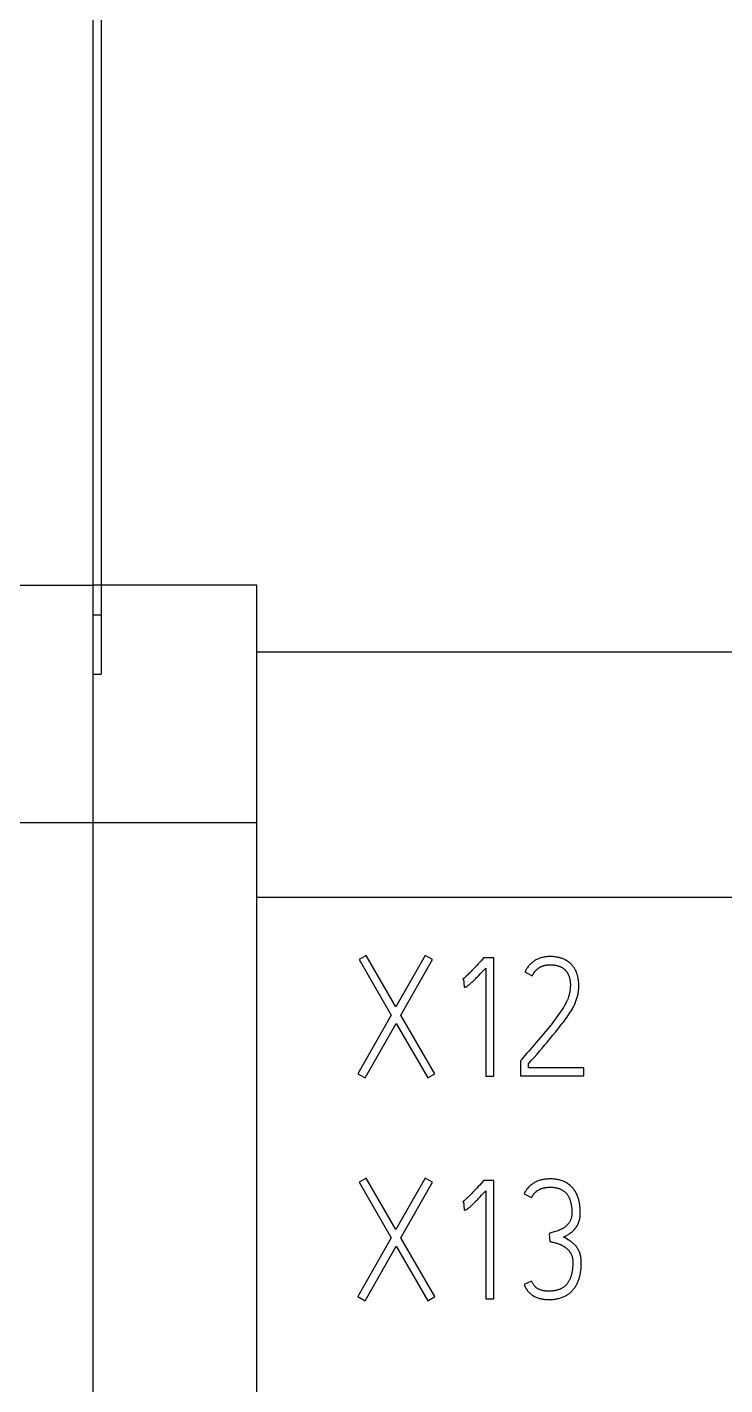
# Model space of a CAD drawing. Header units: inches. Extents: x 9000 to 22395, y 8106 to 17135.
# Drawn here: x 10398.82 to 10419.68, y 8358.16 to 8398.78 of the extents above; entities that cross this region are included whole.
import ezdxf

# ---------------------------------------------------------------- set-up
doc = ezdxf.new("R2010")
doc.units = ezdxf.units.IN
doc.header["$MEASUREMENT"] = 0
doc.layers.add('20000_FRONT_O', color=7, linetype='Continuous')
doc.layers.add('20500_FRONT_O_LABELING', color=7, linetype='Continuous')

msp = doc.modelspace()

# ---------------------------------------------------------------- linework, layer by layer
at = {"layer": '20000_FRONT_O', "linetype": 'Continuous'}
for p, q in [((10400.798, 8294.993), (10400.798, 8517.173)), ((10401.033, 8432.745), (10401.033, 8379.422)), ((10395.91, 8382.088), (10400.798, 8382.088)), ((10405.686, 8382.087), (10400.798, 8382.087)), ((10405.686, 8372.756), (10405.686, 8382.087)), ((10400.798, 8381.197), (10401.033, 8381.197)), ((10495.891, 8380.079), (10405.686, 8380.079)), ((10400.798, 8379.422), (10401.033, 8379.422)), ((10400.798, 8374.978), (10395.91, 8374.978)), ((10405.686, 8374.978), (10400.798, 8374.978)), ((10405.686, 8372.756), (10495.891, 8372.756)), ((10405.686, 8298.787), (10405.686, 8372.755))]:
    msp.add_line(p, q, dxfattribs=at)
at = {"layer": '20500_FRONT_O_LABELING', "linetype": 'Continuous'}
for p, q in [((10408.959, 8371.01), (10408.747, 8370.887)), ((10409.847, 8369.472), (10408.959, 8371.01)), ((10410.719, 8371.01), (10409.847, 8369.472)), ((10410.941, 8370.887), (10410.719, 8371.01)), ((10412.435, 8370.897), (10412.394, 8370.85)), ((10412.47, 8370.936), (10412.435, 8370.897)), ((10412.78, 8370.936), (10412.47, 8370.936)), ((10412.78, 8367.396), (10412.78, 8370.936)), ((10408.747, 8370.887), (10409.709, 8369.225)), ((10409.995, 8369.22), (10410.941, 8370.887)), ((10412.225, 8370.666), (10412.182, 8370.621)), ((10412.267, 8370.712), (10412.225, 8370.666)), ((10412.31, 8370.758), (10412.267, 8370.712)), ((10412.352, 8370.804), (10412.31, 8370.758)), ((10412.394, 8370.85), (10412.352, 8370.804)), ((10412.368, 8370.453), (10412.41, 8370.497)), ((10412.41, 8370.497), (10412.451, 8370.542)), ((10412.451, 8370.542), (10412.493, 8370.586)), ((10412.493, 8370.586), (10412.534, 8370.631)), ((10412.534, 8370.631), (10412.534, 8367.396)), ((10413.703, 8370.517), (10413.924, 8370.403)), ((10411.844, 8370.3), (10411.873, 8370.31)), ((10411.873, 8370.31), (10411.888, 8370.059)), ((10409.709, 8369.225), (10408.708, 8367.465)), ((10408.924, 8367.342), (10409.852, 8368.974)), ((10409.852, 8368.974), (10410.798, 8367.342)), ((10411.015, 8367.465), (10409.995, 8369.22)), ((10413.599, 8367.889), (10413.569, 8367.854)), ((10413.569, 8367.854), (10413.569, 8367.401)), ((10413.816, 8367.647), (10413.816, 8367.766)), ((10415.463, 8367.647), (10413.816, 8367.647)), ((10415.463, 8367.401), (10415.463, 8367.647)), ((10408.708, 8367.465), (10408.924, 8367.342)), ((10410.798, 8367.342), (10411.015, 8367.465)), ((10412.534, 8367.396), (10412.78, 8367.396)), ((10413.569, 8367.401), (10415.463, 8367.401)), ((10408.959, 8364.345), (10408.747, 8364.222)), ((10408.747, 8364.222), (10409.709, 8362.56)), ((10409.847, 8362.806), (10408.959, 8364.345)), ((10410.719, 8364.345), (10409.847, 8362.806)), ((10409.995, 8362.555), (10410.941, 8364.222)), ((10410.941, 8364.222), (10410.719, 8364.345)), ((10412.225, 8364.001), (10412.182, 8363.956)), ((10412.267, 8364.047), (10412.225, 8364.001)), ((10412.31, 8364.092), (10412.267, 8364.047)), ((10412.352, 8364.138), (10412.31, 8364.092)), ((10412.394, 8364.185), (10412.352, 8364.138)), ((10412.435, 8364.231), (10412.394, 8364.185)), ((10412.47, 8364.271), (10412.435, 8364.231)), ((10412.78, 8364.271), (10412.47, 8364.271)), ((10412.78, 8360.73), (10412.78, 8364.271)), ((10411.844, 8363.635), (10411.873, 8363.645)), ((10411.873, 8363.645), (10411.888, 8363.393)), ((10412.368, 8363.788), (10412.41, 8363.832)), ((10412.41, 8363.832), (10412.451, 8363.876)), ((10412.451, 8363.876), (10412.493, 8363.921)), ((10412.493, 8363.921), (10412.534, 8363.965)), ((10412.534, 8363.965), (10412.534, 8360.73)), ((10413.678, 8363.876), (10413.905, 8363.763)), ((10409.709, 8362.56), (10408.708, 8360.8)), ((10411.015, 8360.8), (10409.995, 8362.555)), ((10414.508, 8362.715), (10414.433, 8362.693)), ((10414.433, 8362.693), (10414.447, 8362.446)), ((10408.924, 8360.676), (10409.852, 8362.309)), ((10409.852, 8362.309), (10410.798, 8360.676)), ((10413.905, 8361.263), (10413.678, 8361.159)), ((10408.708, 8360.8), (10408.924, 8360.676)), ((10410.798, 8360.676), (10411.015, 8360.8)), ((10412.534, 8360.73), (10412.78, 8360.73))]:
    msp.add_line(p, q, dxfattribs=at)
for points in [[(10414.918, 8370.872), (10414.895, 8370.883), (10414.871, 8370.894), (10414.847, 8370.904), (10414.823, 8370.914), (10414.798, 8370.922), (10414.773, 8370.93), (10414.749, 8370.938), (10414.724, 8370.944), (10414.698, 8370.95), (10414.673, 8370.956), (10414.648, 8370.96), (10414.622, 8370.964), (10414.596, 8370.968), (10414.57, 8370.97), (10414.544, 8370.973), (10414.517, 8370.974), (10414.491, 8370.975), (10414.465, 8370.976), (10414.439, 8370.976), (10414.413, 8370.975), (10414.387, 8370.973), (10414.361, 8370.971), (10414.335, 8370.969), (10414.309, 8370.965), (10414.283, 8370.961), (10414.257, 8370.956), (10414.231, 8370.951), (10414.206, 8370.944), (10414.181, 8370.937), (10414.155, 8370.929), (10414.131, 8370.92), (10414.106, 8370.911), (10414.082, 8370.9), (10414.059, 8370.889), (10414.036, 8370.877), (10414.013, 8370.864), (10413.991, 8370.85), (10413.969, 8370.835), (10413.948, 8370.82), (10413.927, 8370.804), (10413.907, 8370.787), (10413.888, 8370.77), (10413.869, 8370.752), (10413.851, 8370.733), (10413.834, 8370.713), (10413.817, 8370.693), (10413.8, 8370.673), (10413.785, 8370.652), (10413.77, 8370.63), (10413.755, 8370.608), (10413.741, 8370.586), (10413.728, 8370.563), (10413.715, 8370.54), (10413.703, 8370.517)], [(10412.182, 8370.621), (10412.139, 8370.576), (10412.118, 8370.553), (10412.096, 8370.531), (10412.075, 8370.508), (10412.053, 8370.486), (10412.031, 8370.464), (10412.009, 8370.442), (10411.986, 8370.421), (10411.963, 8370.399), (10411.94, 8370.378), (10411.917, 8370.358), (10411.894, 8370.337), (10411.882, 8370.327), (10411.87, 8370.318), (10411.863, 8370.313), (10411.857, 8370.309), (10411.85, 8370.304), (10411.844, 8370.3)], [(10413.924, 8370.403), (10413.93, 8370.413), (10413.935, 8370.423), (10413.94, 8370.432), (10413.946, 8370.442), (10413.951, 8370.451), (10413.957, 8370.461), (10413.963, 8370.47), (10413.969, 8370.479), (10413.975, 8370.488), (10413.982, 8370.497), (10413.988, 8370.506), (10413.995, 8370.515), (10414.002, 8370.523), (10414.009, 8370.532), (10414.016, 8370.54), (10414.023, 8370.549), (10414.031, 8370.557), (10414.038, 8370.565), (10414.046, 8370.573), (10414.054, 8370.58), (10414.062, 8370.588), (10414.07, 8370.595), (10414.079, 8370.602), (10414.087, 8370.609), (10414.096, 8370.616), (10414.105, 8370.623), (10414.114, 8370.629), (10414.123, 8370.636), (10414.132, 8370.642), (10414.141, 8370.647), (10414.151, 8370.653), (10414.16, 8370.658), (10414.17, 8370.664), (10414.18, 8370.669), (10414.19, 8370.674), (10414.2, 8370.678), (10414.21, 8370.683), (10414.22, 8370.687), (10414.231, 8370.691), (10414.241, 8370.695), (10414.251, 8370.698), (10414.262, 8370.702), (10414.273, 8370.705), (10414.283, 8370.708), (10414.294, 8370.71), (10414.305, 8370.713), (10414.315, 8370.715), (10414.326, 8370.717), (10414.337, 8370.719), (10414.348, 8370.721), (10414.359, 8370.723), (10414.37, 8370.724), (10414.381, 8370.725), (10414.392, 8370.726), (10414.403, 8370.727), (10414.414, 8370.728), (10414.425, 8370.728), (10414.436, 8370.729), (10414.447, 8370.729), (10414.458, 8370.729), (10414.469, 8370.729), (10414.48, 8370.729), (10414.491, 8370.728), (10414.502, 8370.728), (10414.513, 8370.728), (10414.524, 8370.727), (10414.535, 8370.726), (10414.545, 8370.725), (10414.556, 8370.724), (10414.567, 8370.723), (10414.578, 8370.722), (10414.589, 8370.72), (10414.6, 8370.719), (10414.611, 8370.717), (10414.622, 8370.715), (10414.633, 8370.713), (10414.643, 8370.711), (10414.654, 8370.708), (10414.665, 8370.706), (10414.676, 8370.703), (10414.686, 8370.7), (10414.697, 8370.697), (10414.708, 8370.693), (10414.718, 8370.69), (10414.728, 8370.686), (10414.739, 8370.682), (10414.749, 8370.678), (10414.759, 8370.674), (10414.769, 8370.669), (10414.779, 8370.665), (10414.789, 8370.66), (10414.799, 8370.654), (10414.808, 8370.649), (10414.818, 8370.643), (10414.827, 8370.637), (10414.837, 8370.631), (10414.846, 8370.625), (10414.855, 8370.619), (10414.863, 8370.612), (10414.872, 8370.605), (10414.88, 8370.598), (10414.889, 8370.591), (10414.897, 8370.583), (10414.905, 8370.576), (10414.912, 8370.568), (10414.92, 8370.56), (10414.927, 8370.552), (10414.935, 8370.543), (10414.942, 8370.534), (10414.948, 8370.526), (10414.955, 8370.517)], [(10415.063, 8370.771), (10415.058, 8370.776), (10415.052, 8370.782), (10415.045, 8370.787), (10415.039, 8370.792), (10415.033, 8370.797), (10415.027, 8370.802), (10415.02, 8370.807), (10415.014, 8370.812), (10415.008, 8370.817), (10415.001, 8370.822), (10414.994, 8370.826), (10414.988, 8370.831), (10414.981, 8370.835), (10414.974, 8370.84), (10414.967, 8370.844), (10414.96, 8370.848), (10414.954, 8370.852), (10414.947, 8370.857), (10414.94, 8370.86), (10414.933, 8370.864), (10414.925, 8370.868), (10414.918, 8370.872)], [(10414.955, 8370.517), (10414.96, 8370.509), (10414.966, 8370.501), (10414.971, 8370.493), (10414.976, 8370.485), (10414.98, 8370.477), (10414.985, 8370.469), (10414.989, 8370.461), (10414.994, 8370.452), (10415.002, 8370.436), (10415.009, 8370.419), (10415.016, 8370.401), (10415.023, 8370.384), (10415.029, 8370.366), (10415.034, 8370.348), (10415.039, 8370.33), (10415.043, 8370.312), (10415.047, 8370.294), (10415.051, 8370.276), (10415.054, 8370.257), (10415.056, 8370.239), (10415.058, 8370.22), (10415.06, 8370.201), (10415.062, 8370.183), (10415.063, 8370.164), (10415.063, 8370.145), (10415.063, 8370.127), (10415.063, 8370.108), (10415.063, 8370.089), (10415.062, 8370.071), (10415.061, 8370.052), (10415.06, 8370.033), (10415.059, 8370.015), (10415.057, 8369.996), (10415.055, 8369.978), (10415.052, 8369.959), (10415.05, 8369.941), (10415.047, 8369.922), (10415.043, 8369.904), (10415.04, 8369.885), (10415.036, 8369.867), (10415.032, 8369.849), (10415.027, 8369.831), (10415.022, 8369.812), (10415.017, 8369.794), (10415.012, 8369.776), (10415.006, 8369.758), (10415, 8369.741), (10414.994, 8369.723)], [(10415.231, 8369.639), (10415.242, 8369.669), (10415.252, 8369.7), (10415.262, 8369.73), (10415.27, 8369.761), (10415.278, 8369.792), (10415.285, 8369.823), (10415.292, 8369.854), (10415.297, 8369.885), (10415.302, 8369.917), (10415.306, 8369.948), (10415.31, 8369.98), (10415.312, 8370.012), (10415.314, 8370.043), (10415.315, 8370.075), (10415.315, 8370.107), (10415.315, 8370.138), (10415.314, 8370.17), (10415.312, 8370.201), (10415.309, 8370.233), (10415.306, 8370.264), (10415.301, 8370.296), (10415.296, 8370.327), (10415.293, 8370.343), (10415.29, 8370.358), (10415.287, 8370.374), (10415.283, 8370.389), (10415.279, 8370.405), (10415.275, 8370.42), (10415.271, 8370.435), (10415.266, 8370.451), (10415.261, 8370.466), (10415.256, 8370.481), (10415.25, 8370.496), (10415.244, 8370.51), (10415.238, 8370.525), (10415.232, 8370.539), (10415.225, 8370.554), (10415.218, 8370.568), (10415.21, 8370.582), (10415.202, 8370.596), (10415.194, 8370.609), (10415.186, 8370.623), (10415.177, 8370.636), (10415.168, 8370.649), (10415.159, 8370.662), (10415.149, 8370.675), (10415.139, 8370.688), (10415.129, 8370.7), (10415.119, 8370.713), (10415.108, 8370.725), (10415.097, 8370.736), (10415.086, 8370.748), (10415.075, 8370.76), (10415.063, 8370.771)], [(10411.94, 8370.068), (10411.947, 8370.071), (10411.954, 8370.073), (10411.961, 8370.077), (10411.968, 8370.08), (10411.975, 8370.084), (10411.981, 8370.088), (10411.987, 8370.092), (10411.993, 8370.097), (10412.005, 8370.106), (10412.017, 8370.115), (10412.041, 8370.135), (10412.053, 8370.144), (10412.064, 8370.154), (10412.087, 8370.174), (10412.11, 8370.195), (10412.132, 8370.216), (10412.154, 8370.237), (10412.176, 8370.258), (10412.198, 8370.279), (10412.219, 8370.301), (10412.241, 8370.322), (10412.262, 8370.344), (10412.283, 8370.365), (10412.305, 8370.387), (10412.326, 8370.409), (10412.368, 8370.453)], [(10411.888, 8370.059), (10411.89, 8370.059), (10411.891, 8370.059), (10411.892, 8370.059), (10411.893, 8370.059), (10411.894, 8370.059), (10411.896, 8370.059), (10411.897, 8370.059), (10411.898, 8370.059), (10411.899, 8370.059), (10411.9, 8370.059), (10411.902, 8370.06), (10411.903, 8370.06), (10411.905, 8370.06), (10411.907, 8370.06), (10411.91, 8370.061), (10411.912, 8370.061), (10411.914, 8370.062), (10411.917, 8370.062), (10411.919, 8370.063), (10411.921, 8370.063), (10411.924, 8370.064), (10411.926, 8370.064), (10411.928, 8370.065), (10411.931, 8370.065), (10411.933, 8370.066), (10411.935, 8370.067), (10411.937, 8370.067), (10411.94, 8370.068)], [(10414.994, 8369.723), (10414.987, 8369.702), (10414.979, 8369.682), (10414.971, 8369.662), (10414.962, 8369.643), (10414.943, 8369.604), (10414.924, 8369.566), (10414.903, 8369.529), (10414.881, 8369.492), (10414.859, 8369.455), (10414.836, 8369.419), (10414.79, 8369.348), (10414.742, 8369.277), (10414.692, 8369.207), (10414.642, 8369.138), (10414.591, 8369.069), (10414.539, 8369.001), (10414.486, 8368.934), (10414.432, 8368.867), (10414.378, 8368.801), (10414.323, 8368.735), (10414.268, 8368.669), (10414.212, 8368.604), (10414.157, 8368.539), (10414.102, 8368.473), (10414.046, 8368.408), (10413.991, 8368.343), (10413.935, 8368.278), (10413.879, 8368.213), (10413.823, 8368.148), (10413.767, 8368.083)], [(10413.816, 8367.766), (10413.896, 8367.86), (10413.977, 8367.955), (10414.057, 8368.049), (10414.138, 8368.144), (10414.218, 8368.238), (10414.298, 8368.333), (10414.378, 8368.428), (10414.458, 8368.523), (10414.537, 8368.618), (10414.616, 8368.714), (10414.694, 8368.81), (10414.771, 8368.908), (10414.809, 8368.957), (10414.847, 8369.006), (10414.884, 8369.055), (10414.92, 8369.105), (10414.956, 8369.156), (10414.992, 8369.206), (10415.027, 8369.257), (10415.061, 8369.309), (10415.094, 8369.361), (10415.125, 8369.414), (10415.14, 8369.441), (10415.155, 8369.468), (10415.169, 8369.496), (10415.183, 8369.524), (10415.196, 8369.552), (10415.208, 8369.581), (10415.22, 8369.61), (10415.231, 8369.639)], [(10413.767, 8368.083), (10413.655, 8367.954), (10413.599, 8367.889)], [(10414.857, 8362.579), (10414.909, 8362.606), (10414.934, 8362.62), (10414.96, 8362.634), (10414.984, 8362.649), (10415.009, 8362.664), (10415.033, 8362.68), (10415.057, 8362.697), (10415.08, 8362.714), (10415.103, 8362.731), (10415.125, 8362.75), (10415.147, 8362.769), (10415.167, 8362.79), (10415.188, 8362.811), (10415.207, 8362.833), (10415.225, 8362.856), (10415.242, 8362.88), (10415.258, 8362.904), (10415.273, 8362.929), (10415.286, 8362.955), (10415.298, 8362.981), (10415.309, 8363.008), (10415.319, 8363.036), (10415.328, 8363.063), (10415.336, 8363.092), (10415.342, 8363.12), (10415.348, 8363.149), (10415.352, 8363.178), (10415.355, 8363.207), (10415.358, 8363.236), (10415.359, 8363.265), (10415.36, 8363.295), (10415.361, 8363.324), (10415.36, 8363.353), (10415.36, 8363.382), (10415.358, 8363.411), (10415.357, 8363.44), (10415.354, 8363.469), (10415.351, 8363.497), (10415.347, 8363.526), (10415.343, 8363.555), (10415.339, 8363.584), (10415.333, 8363.612), (10415.327, 8363.641), (10415.321, 8363.67), (10415.314, 8363.698), (10415.306, 8363.726), (10415.297, 8363.754), (10415.288, 8363.782), (10415.277, 8363.81), (10415.266, 8363.837), (10415.254, 8363.863), (10415.241, 8363.89), (10415.228, 8363.915), (10415.213, 8363.941), (10415.198, 8363.965), (10415.182, 8363.99), (10415.165, 8364.013), (10415.147, 8364.036), (10415.128, 8364.058), (10415.109, 8364.079), (10415.088, 8364.099), (10415.067, 8364.119), (10415.045, 8364.138), (10415.022, 8364.156), (10414.998, 8364.173), (10414.974, 8364.189), (10414.949, 8364.204), (10414.924, 8364.219), (10414.898, 8364.232), (10414.871, 8364.244), (10414.844, 8364.256), (10414.816, 8364.266), (10414.789, 8364.275), (10414.76, 8364.283), (10414.732, 8364.291), (10414.704, 8364.297), (10414.675, 8364.303), (10414.646, 8364.308), (10414.617, 8364.312), (10414.588, 8364.315), (10414.559, 8364.317), (10414.53, 8364.319), (10414.501, 8364.32), (10414.472, 8364.32), (10414.443, 8364.32), (10414.414, 8364.319), (10414.385, 8364.317), (10414.355, 8364.315), (10414.326, 8364.312), (10414.297, 8364.309), (10414.269, 8364.305), (10414.24, 8364.299), (10414.211, 8364.293), (10414.183, 8364.286), (10414.155, 8364.279), (10414.127, 8364.27), (10414.099, 8364.261), (10414.072, 8364.25), (10414.046, 8364.239), (10414.019, 8364.226), (10413.994, 8364.213), (10413.968, 8364.198), (10413.944, 8364.183), (10413.92, 8364.166), (10413.897, 8364.149), (10413.874, 8364.13), (10413.852, 8364.111), (10413.831, 8364.091), (10413.811, 8364.07), (10413.792, 8364.048), (10413.773, 8364.025), (10413.755, 8364.002), (10413.738, 8363.978), (10413.722, 8363.953), (10413.706, 8363.928), (10413.692, 8363.903), (10413.678, 8363.876)], [(10413.905, 8363.763), (10413.911, 8363.774), (10413.916, 8363.785), (10413.922, 8363.796), (10413.929, 8363.806), (10413.935, 8363.817), (10413.941, 8363.827), (10413.948, 8363.837), (10413.955, 8363.847), (10413.962, 8363.857), (10413.97, 8363.867), (10413.977, 8363.876), (10413.985, 8363.886), (10413.993, 8363.895), (10414.002, 8363.904), (10414.01, 8363.913), (10414.019, 8363.921), (10414.028, 8363.93), (10414.037, 8363.938), (10414.047, 8363.946), (10414.056, 8363.954), (10414.066, 8363.961), (10414.076, 8363.968), (10414.086, 8363.975), (10414.096, 8363.982), (10414.106, 8363.988), (10414.117, 8363.994), (10414.128, 8364), (10414.138, 8364.006), (10414.15, 8364.011), (10414.161, 8364.016), (10414.172, 8364.021), (10414.184, 8364.026), (10414.195, 8364.03), (10414.207, 8364.034), (10414.219, 8364.038), (10414.23, 8364.042), (10414.242, 8364.045), (10414.254, 8364.049), (10414.266, 8364.052), (10414.278, 8364.054), (10414.29, 8364.057), (10414.302, 8364.059), (10414.314, 8364.061)], [(10414.314, 8364.061), (10414.334, 8364.064), (10414.353, 8364.067), (10414.372, 8364.069), (10414.392, 8364.07), (10414.411, 8364.072), (10414.43, 8364.073), (10414.449, 8364.073), (10414.469, 8364.074), (10414.488, 8364.074), (10414.507, 8364.073), (10414.526, 8364.072), (10414.545, 8364.071), (10414.565, 8364.069), (10414.584, 8364.067), (10414.603, 8364.064), (10414.622, 8364.061), (10414.641, 8364.057), (10414.66, 8364.053), (10414.679, 8364.048), (10414.698, 8364.043), (10414.717, 8364.037), (10414.735, 8364.03), (10414.753, 8364.023), (10414.771, 8364.016), (10414.789, 8364.007), (10414.806, 8363.998), (10414.823, 8363.989), (10414.839, 8363.979), (10414.855, 8363.968), (10414.871, 8363.956), (10414.886, 8363.944), (10414.901, 8363.932), (10414.915, 8363.918), (10414.928, 8363.904), (10414.941, 8363.89), (10414.954, 8363.875), (10414.966, 8363.86), (10414.977, 8363.844), (10414.988, 8363.828), (10414.998, 8363.811), (10415.008, 8363.794), (10415.017, 8363.777), (10415.026, 8363.76), (10415.034, 8363.742), (10415.041, 8363.724), (10415.048, 8363.705), (10415.055, 8363.687), (10415.061, 8363.669), (10415.066, 8363.65), (10415.072, 8363.632), (10415.076, 8363.613), (10415.081, 8363.594), (10415.085, 8363.575), (10415.088, 8363.556), (10415.092, 8363.537), (10415.094, 8363.518), (10415.099, 8363.479), (10415.103, 8363.44), (10415.106, 8363.402), (10415.108, 8363.363), (10415.109, 8363.343), (10415.109, 8363.324), (10415.109, 8363.305), (10415.109, 8363.285), (10415.108, 8363.266), (10415.106, 8363.247), (10415.104, 8363.228), (10415.102, 8363.208), (10415.099, 8363.189), (10415.095, 8363.17), (10415.09, 8363.151), (10415.085, 8363.132), (10415.079, 8363.114), (10415.072, 8363.096), (10415.064, 8363.078), (10415.055, 8363.06), (10415.046, 8363.043), (10415.036, 8363.026), (10415.025, 8363.01), (10415.014, 8362.993), (10415.002, 8362.978), (10414.989, 8362.963), (10414.976, 8362.948), (10414.963, 8362.934), (10414.949, 8362.92), (10414.934, 8362.907), (10414.919, 8362.895), (10414.904, 8362.883), (10414.888, 8362.872), (10414.872, 8362.861), (10414.855, 8362.85), (10414.838, 8362.84), (10414.821, 8362.831), (10414.804, 8362.821), (10414.786, 8362.813), (10414.768, 8362.805), (10414.75, 8362.797), (10414.732, 8362.789), (10414.714, 8362.782), (10414.695, 8362.775), (10414.659, 8362.762), (10414.621, 8362.75), (10414.584, 8362.738), (10414.546, 8362.726), (10414.508, 8362.715)], [(10412.182, 8363.956), (10412.139, 8363.91), (10412.118, 8363.888), (10412.096, 8363.865), (10412.075, 8363.843), (10412.053, 8363.821), (10412.031, 8363.799), (10412.009, 8363.777), (10411.986, 8363.755), (10411.963, 8363.734), (10411.94, 8363.713), (10411.917, 8363.692), (10411.894, 8363.672), (10411.882, 8363.662), (10411.87, 8363.652), (10411.863, 8363.648), (10411.857, 8363.643), (10411.85, 8363.639), (10411.844, 8363.635)], [(10411.94, 8363.403), (10411.947, 8363.405), (10411.954, 8363.408), (10411.961, 8363.411), (10411.968, 8363.415), (10411.975, 8363.419), (10411.981, 8363.423), (10411.987, 8363.427), (10411.993, 8363.431), (10412.005, 8363.441), (10412.017, 8363.45), (10412.041, 8363.469), (10412.053, 8363.479), (10412.064, 8363.489), (10412.087, 8363.509), (10412.11, 8363.53), (10412.132, 8363.55), (10412.154, 8363.571), (10412.176, 8363.592), (10412.198, 8363.614), (10412.219, 8363.635), (10412.241, 8363.657), (10412.262, 8363.678), (10412.283, 8363.7), (10412.305, 8363.722), (10412.326, 8363.744), (10412.368, 8363.788)], [(10411.888, 8363.393), (10411.89, 8363.393), (10411.891, 8363.393), (10411.892, 8363.393), (10411.893, 8363.393), (10411.894, 8363.393), (10411.896, 8363.394), (10411.897, 8363.394), (10411.898, 8363.394), (10411.899, 8363.394), (10411.9, 8363.394), (10411.902, 8363.394), (10411.903, 8363.394), (10411.905, 8363.395), (10411.907, 8363.395), (10411.91, 8363.395), (10411.912, 8363.396), (10411.914, 8363.396), (10411.917, 8363.397), (10411.919, 8363.397), (10411.921, 8363.398), (10411.924, 8363.398), (10411.926, 8363.399), (10411.928, 8363.399), (10411.931, 8363.4), (10411.933, 8363.401), (10411.935, 8363.401), (10411.937, 8363.402), (10411.94, 8363.403)], [(10413.678, 8361.159), (10413.689, 8361.135), (10413.701, 8361.111), (10413.713, 8361.087), (10413.726, 8361.064), (10413.739, 8361.041), (10413.754, 8361.018), (10413.768, 8360.996), (10413.784, 8360.975), (10413.801, 8360.954), (10413.819, 8360.934), (10413.837, 8360.915), (10413.857, 8360.896), (10413.877, 8360.879), (10413.899, 8360.862), (10413.92, 8360.847), (10413.943, 8360.832), (10413.966, 8360.818), (10413.989, 8360.805), (10414.013, 8360.793), (10414.037, 8360.782), (10414.062, 8360.772), (10414.087, 8360.763), (10414.112, 8360.754), (10414.138, 8360.747), (10414.164, 8360.74), (10414.19, 8360.734), (10414.216, 8360.729), (10414.243, 8360.724), (10414.27, 8360.72), (10414.296, 8360.717), (10414.323, 8360.715), (10414.35, 8360.713), (10414.377, 8360.712), (10414.404, 8360.711), (10414.457, 8360.711), (10414.484, 8360.712), (10414.511, 8360.713), (10414.537, 8360.715), (10414.564, 8360.718), (10414.591, 8360.721), (10414.617, 8360.725), (10414.643, 8360.729), (10414.67, 8360.734), (10414.696, 8360.739), (10414.722, 8360.745), (10414.748, 8360.752), (10414.773, 8360.76), (10414.799, 8360.769), (10414.824, 8360.778), (10414.849, 8360.788), (10414.874, 8360.799), (10414.898, 8360.81), (10414.922, 8360.823), (10414.945, 8360.836), (10414.968, 8360.85), (10414.99, 8360.865), (10415.012, 8360.88), (10415.034, 8360.897), (10415.055, 8360.913), (10415.075, 8360.931), (10415.094, 8360.949), (10415.113, 8360.968), (10415.132, 8360.988), (10415.15, 8361.008), (10415.167, 8361.029), (10415.183, 8361.051), (10415.199, 8361.073), (10415.214, 8361.095), (10415.228, 8361.118), (10415.241, 8361.141), (10415.254, 8361.165), (10415.266, 8361.189), (10415.277, 8361.214), (10415.288, 8361.238), (10415.298, 8361.263), (10415.308, 8361.288), (10415.317, 8361.314), (10415.325, 8361.339), (10415.333, 8361.365), (10415.34, 8361.391), (10415.346, 8361.417), (10415.352, 8361.443), (10415.358, 8361.47), (10415.367, 8361.522), (10415.375, 8361.575), (10415.382, 8361.628), (10415.387, 8361.682), (10415.389, 8361.735), (10415.391, 8361.789), (10415.39, 8361.842), (10415.388, 8361.869), (10415.387, 8361.896), (10415.384, 8361.923), (10415.381, 8361.95), (10415.377, 8361.976), (10415.372, 8362.003), (10415.367, 8362.029), (10415.36, 8362.055), (10415.353, 8362.081), (10415.344, 8362.107), (10415.335, 8362.132), (10415.325, 8362.156), (10415.313, 8362.181), (10415.301, 8362.204), (10415.288, 8362.228), (10415.274, 8362.251), (10415.259, 8362.273), (10415.244, 8362.295), (10415.227, 8362.316), (10415.209, 8362.336), (10415.19, 8362.356), (10415.171, 8362.374), (10415.151, 8362.392), (10415.131, 8362.409), (10415.11, 8362.426), (10415.089, 8362.442), (10415.067, 8362.458), (10415.044, 8362.473), (10415.022, 8362.487), (10414.999, 8362.501), (10414.952, 8362.528), (10414.905, 8362.554), (10414.857, 8362.579)], [(10414.447, 8362.446), (10414.474, 8362.442), (10414.5, 8362.437), (10414.527, 8362.432), (10414.553, 8362.426), (10414.58, 8362.42), (10414.606, 8362.413), (10414.631, 8362.406), (10414.657, 8362.398), (10414.683, 8362.39), (10414.708, 8362.381), (10414.733, 8362.371), (10414.745, 8362.366), (10414.757, 8362.361), (10414.77, 8362.355), (10414.782, 8362.35), (10414.794, 8362.344), (10414.806, 8362.338), (10414.818, 8362.332), (10414.829, 8362.326), (10414.841, 8362.319), (10414.853, 8362.313), (10414.864, 8362.306), (10414.875, 8362.299), (10414.887, 8362.291), (10414.898, 8362.284), (10414.909, 8362.276), (10414.919, 8362.268), (10414.93, 8362.26), (10414.941, 8362.252), (10414.951, 8362.243), (10414.961, 8362.234), (10414.971, 8362.225), (10414.981, 8362.216), (10414.99, 8362.206), (10414.999, 8362.196), (10415.008, 8362.186), (10415.017, 8362.176), (10415.025, 8362.166), (10415.033, 8362.155), (10415.041, 8362.145), (10415.049, 8362.134), (10415.056, 8362.123), (10415.064, 8362.111), (10415.07, 8362.1), (10415.077, 8362.088), (10415.083, 8362.076), (10415.089, 8362.065), (10415.095, 8362.052), (10415.1, 8362.04), (10415.105, 8362.028), (10415.109, 8362.015), (10415.113, 8362.003), (10415.117, 8361.99), (10415.12, 8361.977), (10415.123, 8361.964), (10415.126, 8361.951), (10415.129, 8361.938), (10415.131, 8361.924), (10415.133, 8361.911), (10415.134, 8361.898), (10415.136, 8361.884), (10415.137, 8361.871), (10415.137, 8361.857), (10415.138, 8361.844), (10415.138, 8361.83)], [(10415.138, 8361.83), (10415.137, 8361.793), (10415.136, 8361.755), (10415.134, 8361.717), (10415.131, 8361.68), (10415.128, 8361.642), (10415.123, 8361.605), (10415.118, 8361.568), (10415.111, 8361.531), (10415.108, 8361.513), (10415.104, 8361.495), (10415.1, 8361.476), (10415.095, 8361.458), (10415.09, 8361.44), (10415.085, 8361.422), (10415.079, 8361.404), (10415.073, 8361.386), (10415.067, 8361.368), (10415.06, 8361.35), (10415.053, 8361.332), (10415.045, 8361.315), (10415.037, 8361.297), (10415.029, 8361.28), (10415.02, 8361.263), (10415.011, 8361.247), (10415.001, 8361.231), (10414.99, 8361.215), (10414.98, 8361.199), (10414.968, 8361.184), (10414.956, 8361.169), (10414.944, 8361.155), (10414.931, 8361.141), (10414.918, 8361.128), (10414.904, 8361.115), (10414.889, 8361.103), (10414.874, 8361.091), (10414.859, 8361.08), (10414.844, 8361.069), (10414.827, 8361.059), (10414.811, 8361.049), (10414.794, 8361.04), (10414.777, 8361.032), (10414.76, 8361.024), (10414.743, 8361.016), (10414.725, 8361.01), (10414.707, 8361.003), (10414.689, 8360.998), (10414.671, 8360.992), (10414.652, 8360.988), (10414.634, 8360.983), (10414.615, 8360.979), (10414.597, 8360.976), (10414.578, 8360.973), (10414.559, 8360.97), (10414.54, 8360.968), (10414.521, 8360.966), (10414.503, 8360.965), (10414.465, 8360.963), (10414.446, 8360.962), (10414.427, 8360.962), (10414.408, 8360.962), (10414.389, 8360.962), (10414.37, 8360.963), (10414.351, 8360.964), (10414.332, 8360.966), (10414.313, 8360.968), (10414.294, 8360.97), (10414.276, 8360.973), (10414.257, 8360.976), (10414.238, 8360.98), (10414.22, 8360.984), (10414.202, 8360.989), (10414.183, 8360.995), (10414.165, 8361.001), (10414.148, 8361.008), (10414.13, 8361.016), (10414.113, 8361.024), (10414.097, 8361.033), (10414.081, 8361.043), (10414.065, 8361.054), (10414.05, 8361.065), (10414.035, 8361.077), (10414.021, 8361.09), (10414.008, 8361.104), (10413.995, 8361.118), (10413.983, 8361.132), (10413.971, 8361.147), (10413.96, 8361.163), (10413.95, 8361.179), (10413.94, 8361.195), (10413.93, 8361.211), (10413.921, 8361.228), (10413.913, 8361.245), (10413.905, 8361.263)]]:
    msp.add_lwpolyline(points, dxfattribs=at)

doc.saveas('drawing.dxf')
